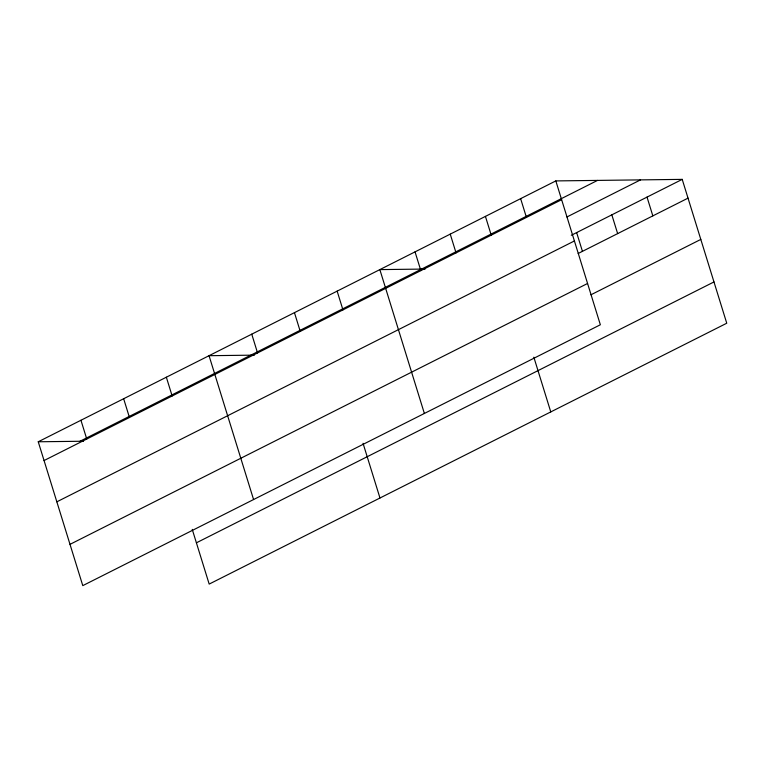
<?xml version="1.0" encoding="UTF-8"?>
<svg xmlns="http://www.w3.org/2000/svg" width="765" height="765" viewBox="0 0 765 765"><rect width="100%" height="100%" fill="white"/><g stroke="black" fill="none" stroke-linecap="round" stroke-linejoin="round"><path stroke-width="1.15" d="M555.82 180.913L600.353 324.762L82.783 585.627L38.25 441.778L555.82 180.913L682.217 179.373L726.75 323.222L209.18 584.087L192.244 529.38M79.962 441.271L597.532 180.406M44.054 460.549L561.634 199.675M566.922 216.973L640.506 179.88M571.302 235.276L682.217 179.373M56.84 501.821L574.41 240.956M578.177 253.502L688.031 198.135M69.998 544.355L587.568 283.48M590.953 294.783L700.807 239.416M196.404 542.815L713.975 281.941M425.139 269.05L379.851 269.605L424.374 413.454M254.343 355.142L209.046 355.696L253.578 499.545M38.25 441.778L83.548 441.233M647.027 197.112L652.832 215.873M611.828 214.85L617.642 233.612M576.638 232.589L582.442 251.35M520.63 198.651L526.435 217.413M533.846 357.207L550.771 411.914M485.431 216.39L491.235 235.151M450.241 234.128L456.045 252.89M415.041 251.867L420.846 270.628M337.145 291.13L342.959 309.892M363.04 443.298L379.976 498.005M294.449 312.646L300.253 331.417M251.752 334.171L257.556 352.933M166.349 377.212L172.154 395.983M123.653 398.737L129.457 417.499M80.947 420.262L86.761 439.024"/></g></svg>
